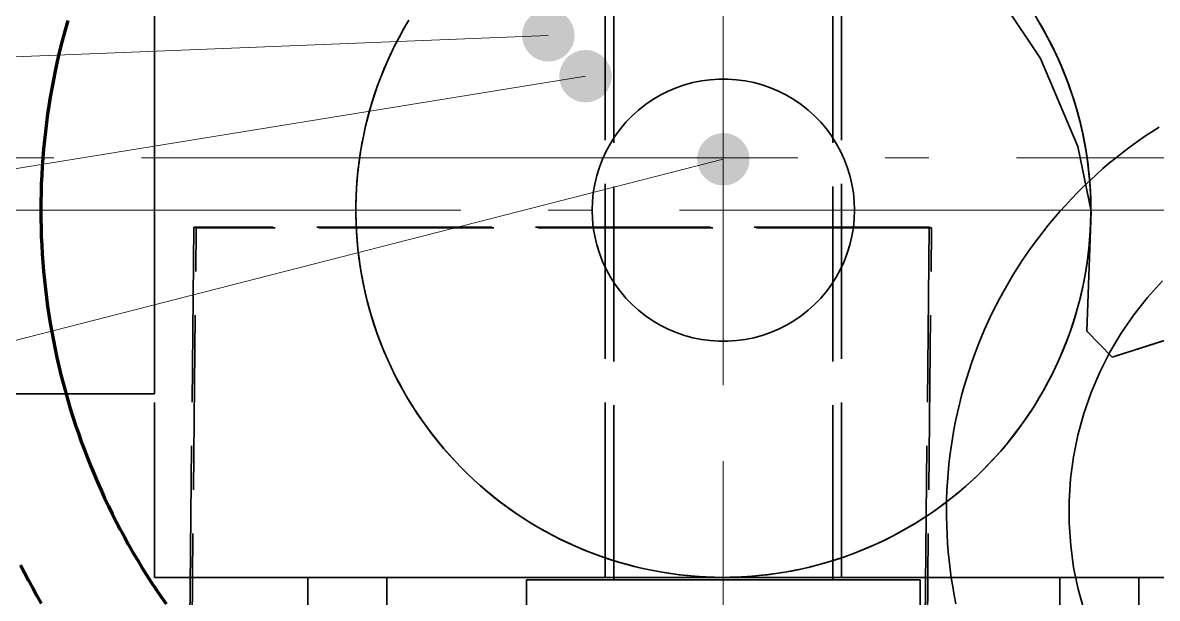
# Model space of a CAD drawing. Header units: millimetres. Extents: x 0 to 2208, y 0 to 420.
# Drawn here: x 793.34 to 819.27, y 315.78 to 328.95 of the extents above; entities that cross this region are included whole.
import ezdxf

# ---------------------------------------------------------------- set-up
doc = ezdxf.new("R2010")
doc.units = ezdxf.units.MM
doc.linetypes.add('IRAM-E-TRAZOS', pattern=[5, 4, -1])
doc.linetypes.add('IRAM-F-TRAZO-PUNTO', pattern=[20, 15, -2, 1, -2])
for name, color, linetype, lineweight in [('01-VISIBLE', 7, 'CONTINUOUS', 70), ('02-OCULTA', 4, 'IRAM-E-TRAZOS', 35), ('03-EJE', 1, 'IRAM-F-TRAZO-PUNTO', 18), ('08-FINA', 5, 'CONTINUOUS', 18)]:
    doc.layers.add(name, color=color, linetype=linetype, lineweight=lineweight)

msp = doc.modelspace()

# ---------------------------------------------------------------- hatches: boundary and pattern name
at = {"layer": '08-FINA'}
h = msp.add_hatch(color=7, dxfattribs=at)
h.dxf.hatch_style = 1
edge = h.paths.add_edge_path()
edge.add_arc((805.354, 328.655), 0.6, 0, 360)
h = msp.add_hatch(color=7, dxfattribs=at)
h.dxf.hatch_style = 1
edge = h.paths.add_edge_path()
edge.add_arc((806.204, 327.72), 0.6, 0, 360)
h = msp.add_hatch(color=7, dxfattribs=at)
h.dxf.hatch_style = 1
edge = h.paths.add_edge_path()
edge.add_arc((809.354, 325.82), 0.6, 0, 360)

# ---------------------------------------------------------------- linework, layer by layer
at = {"layer": '01-VISIBLE'}
for points in [[(794.371, 328.998), (794.316, 328.805), (794.264, 328.612), (794.215, 328.418), (794.168, 328.224), (794.123, 328.029), (794.081, 327.833), (794.042, 327.637), (794.005, 327.44), (793.97, 327.243), (793.938, 327.046), (793.909, 326.848), (793.882, 326.65), (793.858, 326.451), (793.836, 326.252), (793.817, 326.053), (793.8, 325.854), (793.786, 325.654), (793.775, 325.455), (793.766, 325.255), (793.759, 325.055), (793.755, 324.855), (793.754, 324.655), (793.755, 324.455), (793.759, 324.255), (793.766, 324.055), (793.775, 323.855), (793.786, 323.656), (793.8, 323.456), (793.817, 323.257), (793.836, 323.058), (793.858, 322.859), (793.882, 322.66), (793.909, 322.462), (793.938, 322.264), (793.97, 322.067), (794.005, 321.87), (794.042, 321.673), (794.081, 321.477), (794.123, 321.281), (794.168, 321.086), (794.215, 320.892), (794.264, 320.698), (794.316, 320.505), (794.371, 320.312), (794.428, 320.121), (794.487, 319.93), (794.549, 319.739), (794.613, 319.55), (794.68, 319.361), (794.749, 319.174), (794.82, 318.987), (794.894, 318.801), (794.971, 318.616), (795.049, 318.432), (795.13, 318.249), (795.213, 318.067), (795.299, 317.886), (795.387, 317.707), (795.477, 317.528), (795.57, 317.351), (795.665, 317.175), (795.762, 317), (795.861, 316.826), (795.962, 316.654), (796.066, 316.483), (796.172, 316.313), (796.28, 316.145), (796.39, 315.978), (796.503, 315.812), (796.617, 315.648)], [(793.289, 316.537), (793.38, 316.358), (793.474, 316.181), (793.569, 316.005), (793.666, 315.829), (793.766, 315.655)]]:
    msp.add_lwpolyline(points, dxfattribs=at)
at = {"layer": '02-OCULTA'}
for points in [[(806.854, 316.195), (806.854, 337.195)], [(811.854, 316.195), (811.854, 337.195)], [(806.654, 316.255), (806.654, 331.255)], [(812.054, 316.255), (812.054, 331.255)], [(796.354, 316.255), (796.354, 331.012)], [(796.354, 320.455), (796.354, 320.958), (796.354, 321.46), (796.354, 321.963), (796.354, 322.466), (796.354, 322.969), (796.354, 323.471), (796.354, 323.974), (796.354, 324.477), (796.354, 324.979), (796.354, 325.482), (796.354, 325.985), (796.354, 326.488), (796.354, 326.99), (796.354, 327.493), (796.354, 327.996), (796.354, 328.499), (796.354, 329.001), (796.354, 329.504), (796.354, 330.007), (796.354, 330.509), (796.354, 331.012)], [(796.354, 331.012), (796.354, 330.509), (796.354, 330.007), (796.354, 329.504), (796.354, 329.001), (796.354, 328.499), (796.354, 327.996), (796.354, 327.493), (796.354, 326.99), (796.354, 326.488), (796.354, 325.985), (796.354, 325.482), (796.354, 324.979), (796.354, 324.477), (796.354, 323.974), (796.354, 323.471), (796.354, 322.969), (796.354, 322.466), (796.354, 321.963), (796.354, 321.46), (796.354, 320.958), (796.354, 320.455)], [(796.354, 316.255), (796.354, 331.012)], [(816.604, 328.125), (815.754, 329.395)], [(815.754, 329.395), (816.604, 328.125)], [(817.754, 324.683), (817.751, 324.886), (817.743, 325.088), (817.73, 325.291), (817.712, 325.492), (817.69, 325.694), (817.662, 325.895), (817.63, 326.095), (817.593, 326.294), (817.551, 326.492), (817.504, 326.69), (817.453, 326.886), (817.396, 327.081), (817.335, 327.274), (817.27, 327.466), (817.2, 327.656), (817.125, 327.844), (817.046, 328.031), (816.962, 328.216), (816.874, 328.398), (816.782, 328.579), (816.685, 328.757), (816.584, 328.932), (816.478, 329.106)], [(802.164, 328.999), (802.062, 328.825), (801.964, 328.648), (801.87, 328.47), (801.781, 328.289), (801.696, 328.106), (801.615, 327.921), (801.539, 327.734), (801.467, 327.545), (801.4, 327.355), (801.337, 327.163), (801.279, 326.97), (801.226, 326.775), (801.178, 326.579), (801.134, 326.382), (801.095, 326.184), (801.06, 325.985), (801.031, 325.786), (801.006, 325.586), (800.986, 325.385), (800.971, 325.183), (800.961, 324.982), (800.955, 324.78), (800.955, 324.578), (800.959, 324.377), (800.968, 324.175), (800.982, 323.974), (801.001, 323.773), (801.024, 323.572), (801.053, 323.372), (801.086, 323.173), (801.124, 322.975), (801.167, 322.778), (801.214, 322.582), (801.266, 322.387), (801.323, 322.193), (801.384, 322.001), (801.451, 321.81), (801.521, 321.621), (801.596, 321.434), (801.676, 321.249), (801.76, 321.065), (801.848, 320.884), (801.941, 320.704), (802.038, 320.527), (802.139, 320.353), (802.245, 320.181), (802.354, 320.011), (802.468, 319.845), (802.586, 319.68), (802.707, 319.519), (802.832, 319.361), (802.961, 319.206), (803.094, 319.054), (803.23, 318.905), (803.37, 318.76), (803.514, 318.618), (803.66, 318.479), (803.81, 318.344), (803.964, 318.213), (804.12, 318.085), (804.279, 317.961), (804.442, 317.841), (804.607, 317.725), (804.775, 317.613), (804.945, 317.505), (805.118, 317.401), (805.294, 317.302), (805.471, 317.206), (805.651, 317.115), (805.834, 317.028), (806.018, 316.946), (806.204, 316.868), (806.392, 316.795), (806.582, 316.726), (806.773, 316.661), (806.966, 316.602), (807.16, 316.547), (807.355, 316.496), (807.552, 316.451), (807.75, 316.41), (807.948, 316.374), (808.147, 316.342), (808.348, 316.316), (808.548, 316.294), (808.749, 316.277), (808.951, 316.265), (809.152, 316.257), (809.354, 316.255)], [(802.139, 328.956), (802.038, 328.782), (801.942, 328.606), (801.849, 328.428), (801.761, 328.248), (801.678, 328.065), (801.598, 327.881), (801.524, 327.695), (801.453, 327.507), (801.387, 327.317), (801.326, 327.126), (801.269, 326.934), (801.217, 326.74), (801.17, 326.545), (801.127, 326.349), (801.089, 326.152), (801.055, 325.954), (801.027, 325.756), (801.003, 325.556), (800.984, 325.357), (800.969, 325.156), (800.96, 324.956), (800.955, 324.755), (800.955, 324.555), (800.96, 324.354), (800.969, 324.154), (800.984, 323.953), (801.003, 323.754), (801.027, 323.554), (801.055, 323.356), (801.089, 323.158), (801.127, 322.961), (801.17, 322.765), (801.217, 322.57), (801.269, 322.376), (801.326, 322.184), (801.387, 321.993), (801.453, 321.803), (801.524, 321.615), (801.598, 321.429), (801.678, 321.245), (801.761, 321.062), (801.849, 320.882), (801.942, 320.704), (802.038, 320.528), (802.139, 320.354), (802.244, 320.183), (802.352, 320.014), (802.465, 319.848), (802.582, 319.685), (802.703, 319.525), (802.827, 319.367), (802.955, 319.213), (803.087, 319.062), (803.223, 318.914), (803.361, 318.769), (803.504, 318.627), (803.649, 318.489), (803.798, 318.355), (803.95, 318.224), (804.106, 318.097), (804.264, 317.973), (804.425, 317.853), (804.589, 317.738), (804.755, 317.626), (804.925, 317.518), (805.096, 317.414), (805.271, 317.314), (805.447, 317.219), (805.626, 317.128), (805.807, 317.041), (805.99, 316.958), (806.174, 316.88), (806.361, 316.806), (806.549, 316.737), (806.739, 316.672), (806.931, 316.612), (807.124, 316.557), (807.318, 316.506), (807.513, 316.459), (807.709, 316.418), (807.907, 316.381), (808.105, 316.348), (808.303, 316.321), (808.503, 316.298), (808.703, 316.28), (808.903, 316.267), (809.103, 316.259), (809.304, 316.255), (809.505, 316.256), (809.705, 316.262), (809.906, 316.273), (810.106, 316.289), (810.305, 316.309), (810.504, 316.334), (810.703, 316.364), (810.901, 316.399), (811.097, 316.438), (811.293, 316.482), (811.488, 316.531), (811.681, 316.584), (811.873, 316.642), (812.064, 316.704), (812.253, 316.771), (812.441, 316.843), (812.627, 316.919), (812.81, 316.999), (812.992, 317.084), (813.172, 317.173), (813.35, 317.266), (813.525, 317.364), (813.698, 317.465), (813.869, 317.571), (814.037, 317.681), (814.202, 317.795), (814.364, 317.913), (814.524, 318.034), (814.681, 318.16), (814.834, 318.289), (814.985, 318.422), (815.132, 318.558), (815.276, 318.698), (815.417, 318.841), (815.554, 318.987), (815.688, 319.137), (815.818, 319.29), (815.944, 319.446), (816.066, 319.605), (816.185, 319.766), (816.3, 319.931), (816.411, 320.098), (816.518, 320.268), (816.62, 320.441), (816.719, 320.615), (816.813, 320.792), (816.904, 320.972), (816.989, 321.153), (817.071, 321.336), (817.148, 321.522), (817.221, 321.709), (817.289, 321.898), (817.352, 322.088), (817.411, 322.28), (817.466, 322.473), (817.516, 322.667), (817.561, 322.863), (817.601, 323.059), (817.637, 323.257), (817.668, 323.455), (817.694, 323.654), (817.716, 323.854), (817.733, 324.053), (817.745, 324.254), (817.752, 324.454), (817.754, 324.655)], [(809.354, 316.255), (809.556, 316.257), (809.758, 316.265), (809.959, 316.277), (810.16, 316.294), (810.361, 316.316), (810.561, 316.342), (810.76, 316.374), (810.959, 316.41), (811.156, 316.451), (811.353, 316.496), (811.548, 316.547), (811.743, 316.602), (811.935, 316.661), (812.127, 316.726), (812.316, 316.795), (812.504, 316.868), (812.69, 316.946), (812.875, 317.028), (813.057, 317.115), (813.237, 317.206), (813.415, 317.302), (813.59, 317.401), (813.763, 317.505), (813.934, 317.613), (814.102, 317.725), (814.267, 317.841), (814.429, 317.961), (814.588, 318.085), (814.745, 318.213), (814.898, 318.344), (815.048, 318.479), (815.195, 318.618), (815.338, 318.76), (815.478, 318.905), (815.614, 319.054), (815.747, 319.206), (815.876, 319.361), (816.001, 319.519), (816.123, 319.68), (816.24, 319.845), (816.354, 320.011), (816.463, 320.181), (816.569, 320.353), (816.67, 320.527), (816.767, 320.704), (816.86, 320.884), (816.948, 321.065), (817.032, 321.249), (817.112, 321.434), (817.187, 321.621), (817.258, 321.81), (817.324, 322.001), (817.385, 322.193), (817.442, 322.387), (817.494, 322.582), (817.542, 322.778), (817.584, 322.975), (817.622, 323.173), (817.656, 323.372), (817.684, 323.572), (817.708, 323.773), (817.726, 323.974), (817.74, 324.175), (817.75, 324.377), (817.754, 324.578), (817.753, 324.78), (817.748, 324.982), (817.738, 325.183), (817.722, 325.385), (817.702, 325.586), (817.678, 325.786), (817.648, 325.985), (817.614, 326.184), (817.575, 326.382), (817.531, 326.579), (817.482, 326.775), (817.429, 326.97), (817.371, 327.163), (817.308, 327.355), (817.241, 327.545), (817.17, 327.734), (817.093, 327.921), (817.013, 328.106), (816.928, 328.289), (816.838, 328.47), (816.744, 328.648), (816.646, 328.825), (816.544, 328.999)], [(817.754, 324.655), (817.752, 324.856), (817.745, 325.056), (817.733, 325.257), (817.716, 325.456), (817.694, 325.656), (817.668, 325.855), (817.637, 326.053), (817.601, 326.251), (817.561, 326.447), (817.516, 326.643), (817.466, 326.837), (817.411, 327.03), (817.352, 327.222), (817.289, 327.412), (817.221, 327.601), (817.148, 327.788), (817.071, 327.974), (816.989, 328.157), (816.904, 328.338), (816.813, 328.518), (816.719, 328.695), (816.62, 328.869), (816.518, 329.042)], [(817.754, 324.683), (817.751, 324.887), (817.743, 325.092), (817.73, 325.296), (817.712, 325.499), (817.689, 325.702), (817.661, 325.905), (817.628, 326.107), (817.59, 326.308), (817.547, 326.508), (817.5, 326.706), (817.447, 326.904), (817.39, 327.1), (817.328, 327.295), (817.262, 327.488), (817.191, 327.68), (817.115, 327.87), (817.034, 328.058), (816.949, 328.244), (816.859, 328.427), (816.765, 328.609), (816.667, 328.788), (816.564, 328.965)], [(817.454, 326.115), (816.604, 328.125)], [(816.604, 328.125), (817.454, 326.115)], [(812.354, 324.655), (812.347, 324.855), (812.327, 325.055), (812.294, 325.253), (812.248, 325.448), (812.188, 325.639), (812.116, 325.826), (812.032, 326.008), (811.935, 326.184), (811.827, 326.353), (811.709, 326.514), (811.579, 326.667), (811.44, 326.811), (811.291, 326.946), (811.134, 327.07), (810.968, 327.184), (810.796, 327.286), (810.617, 327.376), (810.432, 327.455), (810.243, 327.52), (810.05, 327.573), (809.853, 327.613), (809.654, 327.64), (809.454, 327.653), (809.254, 327.653), (809.054, 327.64), (808.855, 327.613), (808.659, 327.573), (808.465, 327.52), (808.276, 327.455), (808.091, 327.376), (807.912, 327.286), (807.74, 327.184), (807.575, 327.07), (807.417, 326.946), (807.269, 326.811), (807.129, 326.667), (807, 326.514), (806.881, 326.353), (806.773, 326.184), (806.677, 326.008), (806.592, 325.826), (806.52, 325.639), (806.461, 325.448), (806.414, 325.253), (806.381, 325.055), (806.361, 324.855), (806.354, 324.655), (806.361, 324.455), (806.381, 324.255), (806.414, 324.057), (806.461, 323.862), (806.52, 323.671), (806.592, 323.484), (806.677, 323.302), (806.773, 323.126), (806.881, 322.957), (807, 322.796), (807.129, 322.643), (807.269, 322.499), (807.417, 322.364), (807.575, 322.24), (807.74, 322.126), (807.912, 322.024), (808.091, 321.934), (808.276, 321.855), (808.465, 321.79), (808.659, 321.737), (808.855, 321.697), (809.054, 321.67), (809.254, 321.657), (809.454, 321.657), (809.654, 321.67), (809.853, 321.697), (810.05, 321.737), (810.243, 321.79), (810.432, 321.855), (810.617, 321.934), (810.796, 322.024), (810.968, 322.126), (811.134, 322.24), (811.291, 322.364), (811.44, 322.499), (811.579, 322.643), (811.709, 322.796), (811.827, 322.957), (811.935, 323.126), (812.032, 323.302), (812.116, 323.484), (812.188, 323.671), (812.248, 323.862), (812.294, 324.057), (812.327, 324.255), (812.347, 324.455), (812.354, 324.655)], [(812.354, 324.655), (812.347, 324.855), (812.327, 325.055), (812.294, 325.253), (812.248, 325.448), (812.188, 325.639), (812.116, 325.826), (812.032, 326.008), (811.935, 326.184), (811.827, 326.353), (811.709, 326.514), (811.579, 326.667), (811.44, 326.811), (811.291, 326.946), (811.134, 327.07), (810.968, 327.184), (810.796, 327.286), (810.617, 327.376), (810.432, 327.455), (810.243, 327.52), (810.05, 327.573), (809.853, 327.613), (809.654, 327.64), (809.454, 327.653), (809.254, 327.653), (809.054, 327.64), (808.855, 327.613), (808.659, 327.573), (808.465, 327.52), (808.276, 327.455), (808.091, 327.376), (807.912, 327.286), (807.74, 327.184), (807.575, 327.07), (807.417, 326.946), (807.269, 326.811), (807.129, 326.667), (807, 326.514), (806.881, 326.353), (806.773, 326.184), (806.677, 326.008), (806.592, 325.826), (806.52, 325.639), (806.461, 325.448), (806.414, 325.253), (806.381, 325.055), (806.361, 324.855), (806.354, 324.655), (806.361, 324.455), (806.381, 324.255), (806.414, 324.057), (806.461, 323.862), (806.52, 323.671), (806.592, 323.484), (806.677, 323.302), (806.773, 323.126), (806.881, 322.957), (807, 322.796), (807.129, 322.643), (807.269, 322.499), (807.417, 322.364), (807.575, 322.24), (807.74, 322.126), (807.912, 322.024), (808.091, 321.934), (808.276, 321.855), (808.465, 321.79), (808.659, 321.737), (808.855, 321.697), (809.054, 321.67), (809.254, 321.657), (809.454, 321.657), (809.654, 321.67), (809.853, 321.697), (810.05, 321.737), (810.243, 321.79), (810.432, 321.855), (810.617, 321.934), (810.796, 322.024), (810.968, 322.126), (811.134, 322.24), (811.291, 322.364), (811.44, 322.499), (811.579, 322.643), (811.709, 322.796), (811.827, 322.957), (811.935, 323.126), (812.032, 323.302), (812.116, 323.484), (812.188, 323.671), (812.248, 323.862), (812.294, 324.057), (812.327, 324.255), (812.347, 324.455), (812.354, 324.655)], [(819.317, 326.558), (819.149, 326.45), (818.982, 326.339), (818.818, 326.224), (818.656, 326.106), (818.496, 325.985), (818.339, 325.861), (818.184, 325.735), (818.032, 325.605), (817.882, 325.472), (817.735, 325.336), (817.59, 325.198), (817.448, 325.056), (817.309, 324.913), (817.173, 324.766), (817.039, 324.617), (816.908, 324.465), (816.781, 324.311), (816.656, 324.154), (816.534, 323.995), (816.416, 323.834), (816.3, 323.67), (816.188, 323.504), (816.079, 323.336), (815.973, 323.166), (815.87, 322.994), (815.771, 322.82), (815.675, 322.645), (815.583, 322.467), (815.494, 322.288), (815.408, 322.107), (815.326, 321.924), (815.248, 321.74), (815.173, 321.554), (815.102, 321.367), (815.034, 321.178), (814.97, 320.989), (814.909, 320.798), (814.853, 320.606), (814.799, 320.413), (814.75, 320.219), (814.705, 320.024), (814.663, 319.828), (814.625, 319.631), (814.591, 319.434), (814.56, 319.236), (814.534, 319.038), (814.511, 318.839), (814.492, 318.639), (814.477, 318.44), (814.465, 318.24), (814.458, 318.04), (814.455, 317.839), (814.455, 317.639), (814.459, 317.439), (814.467, 317.239), (814.479, 317.039), (814.495, 316.839), (814.514, 316.64), (814.537, 316.441), (814.565, 316.243), (814.596, 316.045), (814.631, 315.848), (814.669, 315.651)], [(817.764, 324.635), (817.454, 326.115)], [(817.454, 326.115), (817.764, 324.635)], [(817.764, 324.635), (817.664, 321.885)], [(817.664, 321.885), (817.764, 324.635)], [(817.764, 324.635), (817.664, 321.885)], [(817.664, 321.885), (817.764, 324.635)], [(817.754, 324.683), (817.764, 324.635)], [(817.764, 324.635), (817.754, 324.683)], [(797.253, 324.263), (797.138, 313.259)], [(797.19, 313.255), (797.305, 324.255)], [(814.06, 324.263), (797.253, 324.263)], [(797.305, 324.255), (797.253, 324.263)], [(814.112, 324.255), (797.305, 324.255)], [(814.06, 324.263), (813.945, 313.259)], [(813.997, 313.255), (814.112, 324.255)], [(814.112, 324.255), (814.06, 324.263)], [(817.598, 315.496), (817.463, 315.986), (817.361, 316.483), (817.293, 316.987), (817.259, 317.494), (817.258, 318.002), (817.292, 318.509), (817.359, 319.013), (817.46, 319.511), (817.594, 320.001), (817.76, 320.482), (817.958, 320.95), (818.187, 321.403), (818.446, 321.841), (818.733, 322.26), (819.048, 322.659), (819.389, 323.036)], [(817.664, 321.885), (818.244, 321.295)], [(818.244, 321.295), (817.664, 321.885)], [(818.244, 321.295), (817.664, 321.885)], [(817.664, 321.885), (818.244, 321.295)], [(818.244, 321.295), (820.574, 322.035)], [(818.244, 321.295), (820.574, 322.035)], [(820.574, 322.035), (820.204, 321.917), (819.834, 321.8), (819.464, 321.682), (819.094, 321.565), (818.724, 321.447), (818.354, 321.33)], [(818.354, 321.33), (818.724, 321.447), (819.094, 321.565), (819.464, 321.682), (819.834, 321.8), (820.204, 321.917), (820.574, 322.035)], [(818.354, 321.33), (818.244, 321.295)], [(818.354, 321.33), (818.244, 321.295)], [(796.354, 320.455), (791.851, 320.455)], [(793.327, 316.461), (793.42, 316.283), (793.514, 316.106), (793.61, 315.931), (793.708, 315.756)], [(796.354, 316.255), (796.854, 316.255), (797.354, 316.255), (797.854, 316.255), (798.354, 316.255), (798.854, 316.255), (799.354, 316.255), (799.854, 316.255), (800.354, 316.255)], [(796.354, 316.255), (796.926, 316.255), (797.497, 316.255), (798.068, 316.255), (798.64, 316.255), (799.211, 316.255), (799.783, 316.255), (800.354, 316.255)], [(818.854, 316.255), (818.354, 316.255), (817.854, 316.255), (817.354, 316.255), (816.854, 316.255), (816.354, 316.255), (815.854, 316.255), (815.354, 316.255), (814.854, 316.255), (814.354, 316.255), (813.854, 316.255), (813.354, 316.255), (812.854, 316.255), (812.354, 316.255), (811.854, 316.255), (811.354, 316.255), (810.854, 316.255), (810.354, 316.255), (809.854, 316.255), (809.354, 316.255), (808.854, 316.255), (808.354, 316.255), (807.854, 316.255), (807.354, 316.255), (806.854, 316.255), (806.354, 316.255), (805.854, 316.255), (805.354, 316.255), (804.854, 316.255), (804.354, 316.255), (803.854, 316.255), (803.354, 316.255), (802.854, 316.255), (802.354, 316.255), (801.854, 316.255), (801.354, 316.255), (800.854, 316.255), (800.354, 316.255), (799.854, 316.255)], [(799.854, 316.255), (800.354, 316.255), (800.854, 316.255), (801.354, 316.255), (801.854, 316.255), (802.354, 316.255), (802.854, 316.255), (803.354, 316.255), (803.854, 316.255), (804.354, 316.255), (804.854, 316.255), (805.354, 316.255), (805.854, 316.255), (806.354, 316.255), (806.854, 316.255), (807.354, 316.255), (807.854, 316.255), (808.354, 316.255), (808.854, 316.255), (809.354, 316.255), (809.854, 316.255), (810.354, 316.255), (810.854, 316.255), (811.354, 316.255), (811.854, 316.255), (812.354, 316.255), (812.854, 316.255), (813.354, 316.255), (813.854, 316.255), (814.354, 316.255), (814.854, 316.255), (815.354, 316.255), (815.854, 316.255), (816.354, 316.255), (816.854, 316.255), (817.354, 316.255), (817.854, 316.255), (818.354, 316.255), (818.854, 316.255)], [(799.854, 313.255), (799.854, 316.255)], [(800.354, 316.255), (818.354, 316.255)], [(800.354, 316.255), (809.354, 316.255)], [(817.042, 316.255), (816.53, 316.255), (816.017, 316.255), (815.505, 316.255), (814.992, 316.255), (814.48, 316.255), (813.967, 316.255), (813.454, 316.255), (812.942, 316.255), (812.429, 316.255), (811.917, 316.255), (811.404, 316.255), (810.892, 316.255), (810.379, 316.255), (809.867, 316.255), (809.354, 316.255), (808.842, 316.255), (808.329, 316.255), (807.817, 316.255), (807.304, 316.255), (806.792, 316.255), (806.279, 316.255), (805.766, 316.255), (805.254, 316.255), (804.741, 316.255), (804.229, 316.255), (803.716, 316.255), (803.204, 316.255), (802.691, 316.255), (802.179, 316.255), (801.666, 316.255)], [(801.666, 316.255), (802.179, 316.255), (802.691, 316.255), (803.204, 316.255), (803.716, 316.255), (804.229, 316.255), (804.741, 316.255), (805.254, 316.255), (805.766, 316.255), (806.279, 316.255), (806.792, 316.255), (807.304, 316.255), (807.817, 316.255), (808.329, 316.255), (808.842, 316.255), (809.354, 316.255), (809.867, 316.255), (810.379, 316.255), (810.892, 316.255), (811.404, 316.255), (811.917, 316.255), (812.429, 316.255), (812.942, 316.255), (813.454, 316.255), (813.967, 316.255), (814.48, 316.255), (814.992, 316.255), (815.505, 316.255), (816.017, 316.255), (816.53, 316.255), (817.042, 316.255)], [(801.666, 313.255), (801.666, 316.255)], [(813.854, 316.195), (813.354, 316.195), (812.854, 316.195), (812.354, 316.195), (811.854, 316.195), (811.354, 316.195), (810.854, 316.195), (810.354, 316.195), (809.854, 316.195), (809.354, 316.195), (808.854, 316.195), (808.354, 316.195), (807.854, 316.195), (807.354, 316.195), (806.854, 316.195), (806.354, 316.195), (805.854, 316.195), (805.354, 316.195), (804.854, 316.195)], [(804.854, 316.195), (805.354, 316.195), (805.854, 316.195), (806.354, 316.195), (806.854, 316.195), (807.354, 316.195), (807.854, 316.195), (808.354, 316.195), (808.854, 316.195), (809.354, 316.195), (809.854, 316.195), (810.354, 316.195), (810.854, 316.195), (811.354, 316.195), (811.854, 316.195), (812.354, 316.195), (812.854, 316.195), (813.354, 316.195), (813.854, 316.195)], [(804.854, 314.445), (804.854, 316.195)], [(812.054, 316.255), (811.514, 316.255), (810.974, 316.255), (810.434, 316.255), (809.894, 316.255), (809.354, 316.255), (808.814, 316.255), (808.274, 316.255), (807.734, 316.255), (807.194, 316.255), (806.654, 316.255)], [(806.654, 316.255), (807.194, 316.255), (807.734, 316.255), (808.274, 316.255), (808.814, 316.255), (809.354, 316.255), (809.894, 316.255), (810.434, 316.255), (810.974, 316.255), (811.514, 316.255), (812.054, 316.255)], [(811.854, 316.195), (811.354, 316.195), (810.854, 316.195), (810.354, 316.195), (809.854, 316.195), (809.354, 316.195), (808.854, 316.195), (808.354, 316.195), (807.854, 316.195), (807.354, 316.195), (806.854, 316.195)], [(806.854, 316.195), (807.354, 316.195), (807.854, 316.195), (808.354, 316.195), (808.854, 316.195), (809.354, 316.195), (809.854, 316.195), (810.354, 316.195), (810.854, 316.195), (811.354, 316.195), (811.854, 316.195)], [(809.354, 316.255), (818.354, 316.255)], [(813.854, 314.445), (813.854, 316.195)], [(817.042, 313.255), (817.042, 316.255)], [(822.354, 316.255), (821.854, 316.255), (821.354, 316.255), (820.854, 316.255), (820.354, 316.255), (819.854, 316.255), (819.354, 316.255), (818.854, 316.255), (818.354, 316.255)], [(822.354, 316.255), (821.783, 316.255), (821.211, 316.255), (820.64, 316.255), (820.068, 316.255), (819.497, 316.255), (818.926, 316.255), (818.354, 316.255)], [(818.854, 313.255), (818.854, 316.255)]]:
    msp.add_lwpolyline(points, dxfattribs=at)
at = {"layer": '03-EJE'}
for points in [[(809.354, 303.655), (809.354, 345.655)], [(809.354, 260.916), (809.354, 343.245)], [(776.054, 325.855), (825.354, 325.855)], [(788.354, 324.655), (830.354, 324.655)]]:
    msp.add_lwpolyline(points, dxfattribs=at)
at = {"layer": '08-FINA'}
for p, q in [((748.413, 326.347), (805.354, 328.655)), ((748.365, 318.326), (806.204, 327.72)), ((748.292, 310.178), (809.354, 325.82))]:
    msp.add_line(p, q, dxfattribs=at)
msp.add_circle((816.667, 325.75), 65.25, dxfattribs=at)

doc.saveas('drawing.dxf')
